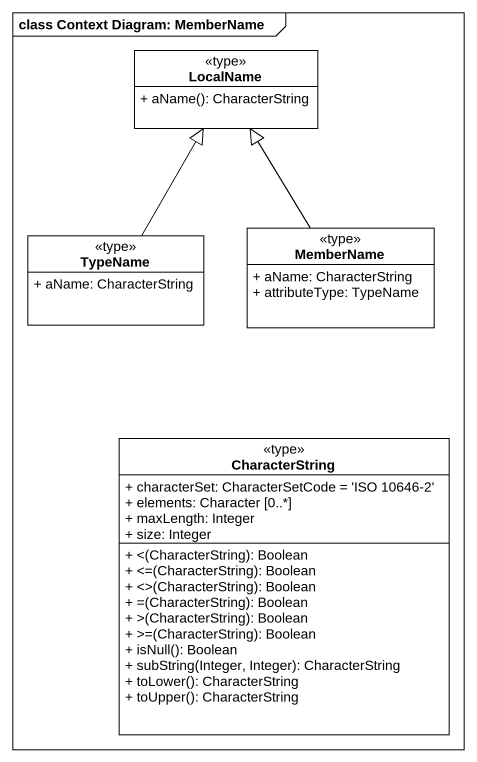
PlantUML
@startuml
mainframe class Context Diagram: MemberName
hide circle
hide empty members
skinparam classAttributeIconSize 0
class LocalName <<type>> {
  + aName(): CharacterString
}
class TypeName <<type>> {
  + aName: CharacterString
}
class MemberName <<type>> {
  + aName: CharacterString
  + attributeType: TypeName
}
class CharacterString <<type>> {
  + characterSet: CharacterSetCode = 'ISO 10646-2'
  + elements: Character [0..*]
  + maxLength: Integer
  + size: Integer
  + <(CharacterString): Boolean
  + <=(CharacterString): Boolean
  + <>(CharacterString): Boolean
  + =(CharacterString): Boolean
  + >(CharacterString): Boolean
  + >=(CharacterString): Boolean
  + isNull(): Boolean
  + subString(Integer, Integer): CharacterString
  + toLower(): CharacterString
  + toUpper(): CharacterString
}
TypeName -up-|> LocalName
MemberName -up-|> LocalName
@enduml
